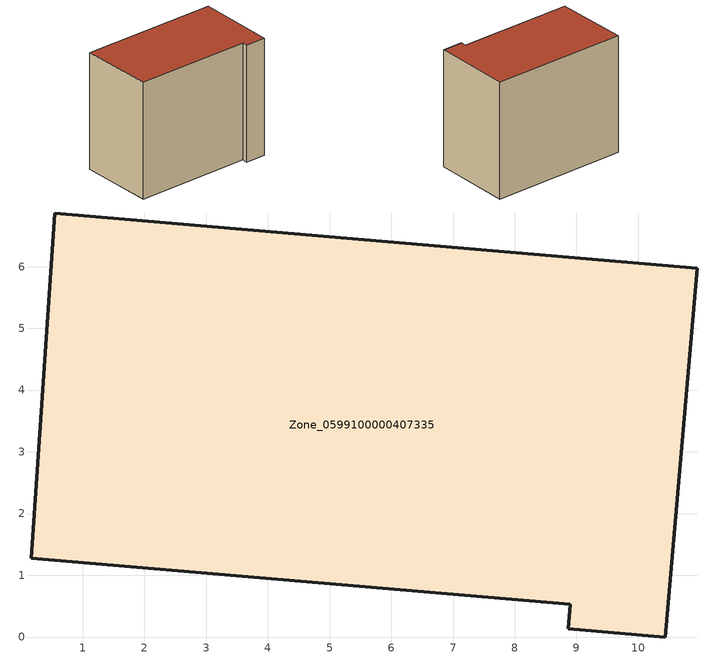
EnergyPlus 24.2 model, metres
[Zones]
Zone_0599100000407335
 floor ground (C_G): 8.86,0.13 8.9,0.53 0.17,1.28 0.55,6.87 10.95,5.97 10.44,0 z0
 wall outside (C_F): 8.9,0.53 8.86,0.13 10.44,0 10.95,5.97 0.55,6.87 0.17,1.28 8.9,0.53 z0:9.01
 roof outside (C_R): 0.55,6.87 0.17,1.28 8.9,0.53 8.86,0.13 10.44,0 10.95,5.97 z9.01
[BUILDING]
Pand.0599100000407335: North Axis=0; Terrain=City; Loads Convergence Tolerance Value=0.04; Temperature Convergence Tolerance Value=0.4; Solar Distribution=FullExterior; Maximum Number of Warmup Days=25; Minimum Number of Warmup Days=1
[Site:Location]
Rotterdam.The.Hague.AP_ZH_NLD Design_Conditions: Latitude=51.96; Longitude=4.45; Time Zone=1; Elevation=-4.5
[SITE:GROUNDTEMPERATURE:BUILDINGSURFACE]
18, 18, 18, 18, 18, 18, 18, 18, 18, 18, 18, 18
[MATERIAL] Thermal Absorptance=0.9; Solar Absorptance=0.7; Visible Absorptance=0.7
Name | Roughness | Thickness | Conductivity | Density | Specific Heat
G.TI.2006-2014 | MediumSmooth | 0.15 | 0.06 | 540 | 1210
F.TI.2006-2014 | Rough | 0.3 | 0.12 | 1920 | 840
R.TI.2006-2014 | MediumRough | 0.2 | 0.08 | 1500 | 1000
[CONSTRUCTION]
C_G: G.TI.2006-2014
C_F: F.TI.2006-2014
C_R: R.TI.2006-2014
[ZONE]
Zone_0599100000407335: Type=1; Multiplier=1; Ceiling Height=Autocalculate; Volume=Autocalculate; Floor Area=autocalculate; Part of Total Floor Area=Yes
[ZONEINFILTRATION:DESIGNFLOWRATE]
Infil_Zone_0599100000407335: Zone or ZoneList or Space or SpaceList=Zone_0599100000407335; Schedule=AlwaysOn; Design Flow Rate Calculation Method=Flow/Area; Flow Rate per Floor Area=0.0015; Constant Term Coefficient=1; Temperature Term Coefficient=0; Velocity Term Coefficient=0; Velocity Squared Term Coefficient=0
[HVACTEMPLATE:ZONE:IDEALLOADSAIRSYSTEM]
Zone_0599100000407335: Maximum Heating Supply Air Temperature=50; Minimum Cooling Supply Air Temperature=13; Maximum Heating Supply Air Humidity Ratio=0.0156; Minimum Cooling Supply Air Humidity Ratio=0.0077; Heating Limit=NoLimit; Cooling Limit=NoLimit; Dehumidification Control Type=ConstantSensibleHeatRatio; Cooling Sensible Heat Ratio=0.7; Dehumidification Setpoint=60; Humidification Control Type=None; Humidification Setpoint=30; Outdoor Air Method=None; Outdoor Air Flow Rate per Person=0.00944; Outdoor Air Flow Rate per Zone Floor Area=0; Outdoor Air Flow Rate per Zone=0; Demand Controlled Ventilation Type=None; Outdoor Air Economizer Type=NoEconomizer; Heat Recovery Type=None; Sensible Heat Recovery Effectiveness=0.7; Latent Heat Recovery Effectiveness=0.65
[ZONECONTROL:THERMOSTAT]
ThermostatControl_Zone_0599100000407335: Zone or ZoneList=Zone_0599100000407335; Control Type Schedule=DualSetpointControlType; Control 1=Thermostat_Zone_0599100000407335; Temperature Difference Between Cutout And Setpoint=0
[THERMOSTATSETPOINT:DUALSETPOINT]
Thermostat_Zone_0599100000407335: Heating Setpoint Temperature Schedule=HeatingSetpoint_Zone_0599100000407335; Cooling Setpoint Temperature Schedule=CoolingSetpoint_Zone_0599100000407335
[SCHEDULE:COMPACT]
HeatingSetpoint_Zone_0599100000407335: Through: 12/31, For: AllDays, Until: 24:00, 21
CoolingSetpoint_Zone_0599100000407335: Through: 12/31, For: AllDays, Until: 24:00, 24
DualSetpointControlType: Through: 12/31, For: AllDays, Until: 24:00, 4
AlwaysOn: Through: 12/31, For: AllDays, Until: 24:00, 1
